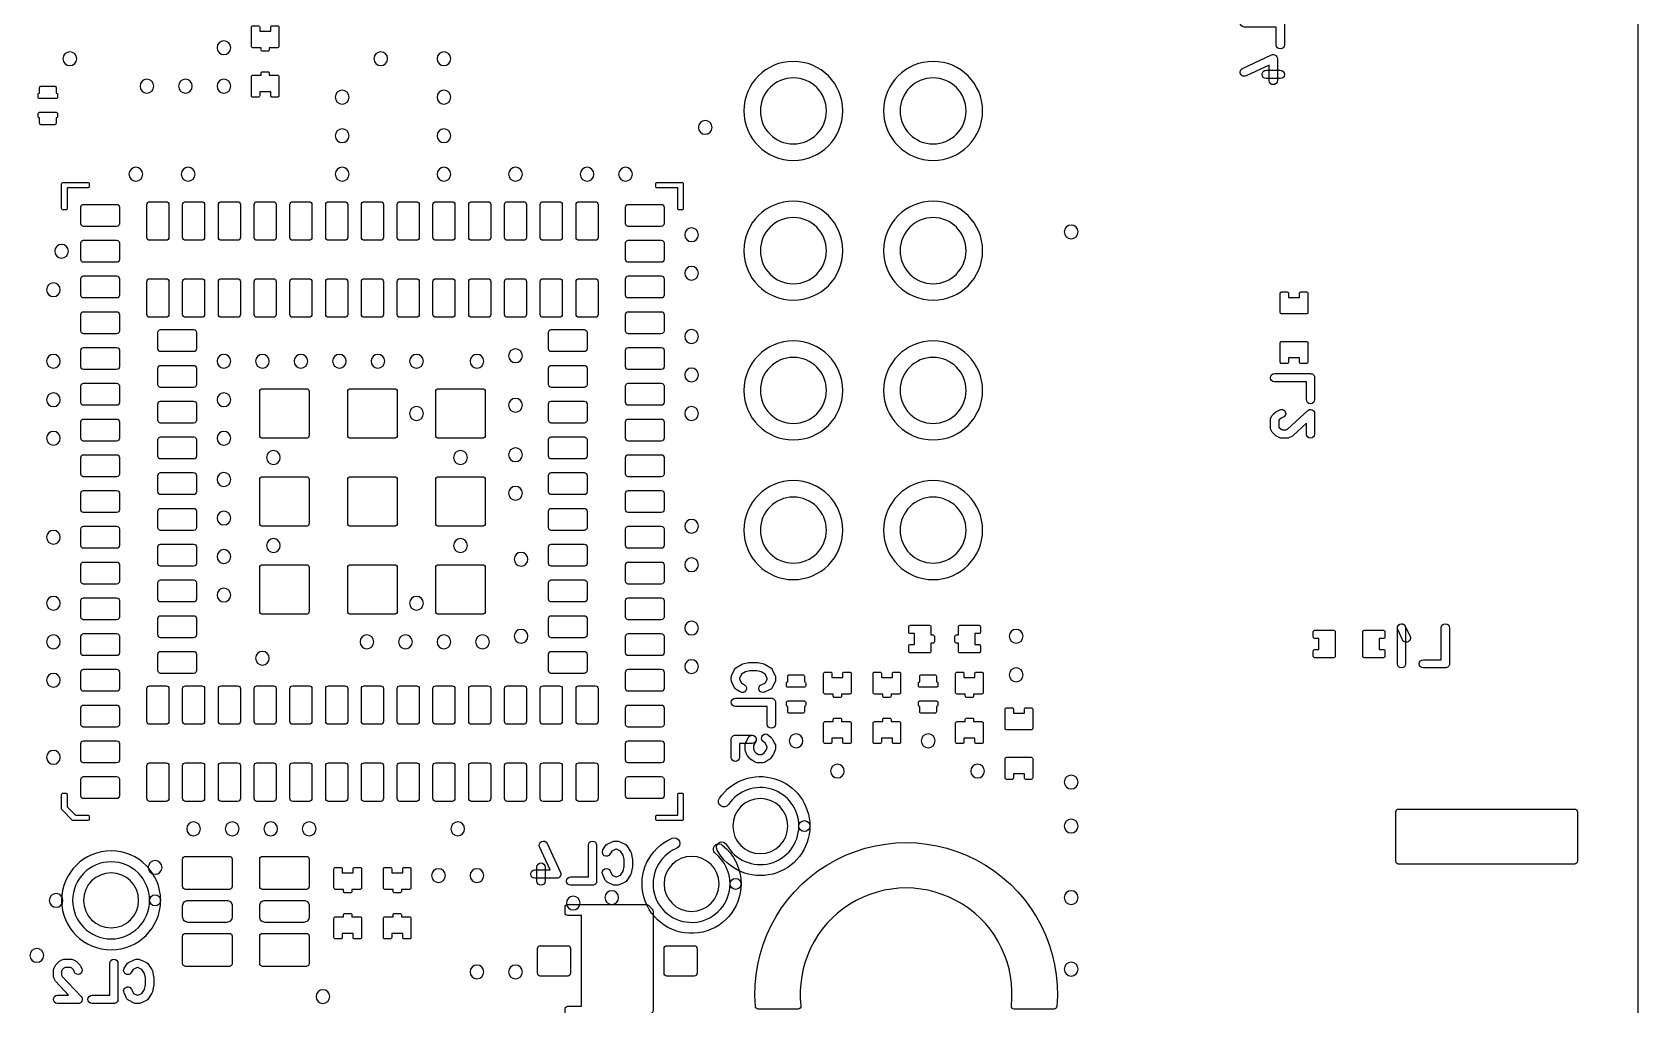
# Model space of a CAD drawing. Extents: x 0 to 45, y 0 to 50.
# Drawn here: x 15.81 to 45, y 13.6 to 31.28 of the extents above; entities that cross this region are included whole.
import ezdxf

# ---------------------------------------------------------------- set-up
doc = ezdxf.new("R2010")
doc.units = 0
for name, color, linetype in [('HOLE_1_6', 7, 'CONTINUOUS'), ('NC_Resist-B', 111, 'CONTINUOUS'), ('NC_Symbol-B', 140, 'CONTINUOUS'), ('OUTLINE', 7, 'CONTINUOUS')]:
    doc.layers.add(name, color=color, linetype=linetype)

msp = doc.modelspace()

# ---------------------------------------------------------------- linework, layer by layer
at = {"layer": 'HOLE_1_6'}
for points in [[(19.425, 31, 1), (19.175, 31, 1), (19.425, 31)], [(16.625, 30.8, 1), (16.375, 30.8, 1), (16.625, 30.8)], [(22.275, 30.8, 1), (22.025, 30.8, 1), (22.275, 30.8)], [(23.425, 30.8, 1), (23.175, 30.8, 1), (23.425, 30.8)], [(18.025, 30.3, 1), (17.775, 30.3, 1), (18.025, 30.3)], [(18.725, 30.3, 1), (18.475, 30.3, 1), (18.725, 30.3)], [(19.425, 30.3, 1), (19.175, 30.3, 1), (19.425, 30.3)], [(30.25, 29.85, 1), (29.05, 29.85, 1), (30.25, 29.85)], [(32.79, 29.85, 1), (31.59, 29.85, 1), (32.79, 29.85)], [(21.575, 30.1, 1), (21.325, 30.1, 1), (21.575, 30.1)], [(23.425, 30.1, 1), (23.175, 30.1, 1), (23.425, 30.1)], [(21.575, 29.4, 1), (21.325, 29.4, 1), (21.575, 29.4)], [(23.425, 29.4, 1), (23.175, 29.4, 1), (23.425, 29.4)], [(28.175, 29.55, 1), (27.925, 29.55, 1), (28.175, 29.55)], [(17.825, 28.7, 1), (17.575, 28.7, 1), (17.825, 28.7)], [(18.775, 28.7, 1), (18.525, 28.7, 1), (18.775, 28.7)], [(21.575, 28.7, 1), (21.325, 28.7, 1), (21.575, 28.7)], [(23.425, 28.7, 1), (23.175, 28.7, 1), (23.425, 28.7)], [(24.725, 28.7, 1), (24.475, 28.7, 1), (24.725, 28.7)], [(26.025, 28.7, 1), (25.775, 28.7, 1), (26.025, 28.7)], [(26.725, 28.7, 1), (26.475, 28.7, 1), (26.725, 28.7)], [(30.25, 27.31, 1), (29.05, 27.31, 1), (30.25, 27.31)], [(32.79, 27.31, 1), (31.59, 27.31, 1), (32.79, 27.31)], [(34.825, 27.65, 1), (34.575, 27.65, 1), (34.825, 27.65)], [(27.925, 27.6, 1), (27.675, 27.6, 1), (27.925, 27.6)], [(16.475, 27.3, 1), (16.225, 27.3, 1), (16.475, 27.3)], [(27.925, 26.9, 1), (27.675, 26.9, 1), (27.925, 26.9)], [(16.325, 26.6, 1), (16.075, 26.6, 1), (16.325, 26.6)], [(27.925, 25.75, 1), (27.675, 25.75, 1), (27.925, 25.75)], [(16.325, 25.3, 1), (16.075, 25.3, 1), (16.325, 25.3)], [(19.425, 25.3, 1), (19.175, 25.3, 1), (19.425, 25.3)], [(20.125, 25.3, 1), (19.875, 25.3, 1), (20.125, 25.3)], [(20.825, 25.3, 1), (20.575, 25.3, 1), (20.825, 25.3)], [(21.525, 25.3, 1), (21.275, 25.3, 1), (21.525, 25.3)], [(22.225, 25.3, 1), (21.975, 25.3, 1), (22.225, 25.3)], [(22.925, 25.3, 1), (22.675, 25.3, 1), (22.925, 25.3)], [(24.025, 25.3, 1), (23.775, 25.3, 1), (24.025, 25.3)], [(24.725, 25.4, 1), (24.475, 25.4, 1), (24.725, 25.4)], [(27.925, 25.05, 1), (27.675, 25.05, 1), (27.925, 25.05)], [(30.25, 24.77, 1), (29.05, 24.77, 1), (30.25, 24.77)], [(32.79, 24.77, 1), (31.59, 24.77, 1), (32.79, 24.77)], [(16.325, 24.6, 1), (16.075, 24.6, 1), (16.325, 24.6)], [(19.425, 24.6, 1), (19.175, 24.6, 1), (19.425, 24.6)], [(24.725, 24.5, 1), (24.475, 24.5, 1), (24.725, 24.5)], [(22.925, 24.35, 1), (22.675, 24.35, 1), (22.925, 24.35)], [(27.925, 24.35, 1), (27.675, 24.35, 1), (27.925, 24.35)], [(16.325, 23.9, 1), (16.075, 23.9, 1), (16.325, 23.9)], [(19.425, 23.9, 1), (19.175, 23.9, 1), (19.425, 23.9)], [(20.325, 23.55, 1), (20.075, 23.55, 1), (20.325, 23.55)], [(23.725, 23.55, 1), (23.475, 23.55, 1), (23.725, 23.55)], [(24.725, 23.6, 1), (24.475, 23.6, 1), (24.725, 23.6)], [(19.425, 23.15, 1), (19.175, 23.15, 1), (19.425, 23.15)], [(24.725, 22.9, 1), (24.475, 22.9, 1), (24.725, 22.9)], [(30.25, 22.23, 1), (29.05, 22.23, 1), (30.25, 22.23)], [(32.79, 22.23, 1), (31.59, 22.23, 1), (32.79, 22.23)], [(19.425, 22.45, 1), (19.175, 22.45, 1), (19.425, 22.45)], [(16.325, 22.1, 1), (16.075, 22.1, 1), (16.325, 22.1)], [(27.925, 22.3, 1), (27.675, 22.3, 1), (27.925, 22.3)], [(20.325, 21.95, 1), (20.075, 21.95, 1), (20.325, 21.95)], [(23.725, 21.95, 1), (23.475, 21.95, 1), (23.725, 21.95)], [(19.425, 21.75, 1), (19.175, 21.75, 1), (19.425, 21.75)], [(24.825, 21.7, 1), (24.575, 21.7, 1), (24.825, 21.7)], [(27.925, 21.6, 1), (27.675, 21.6, 1), (27.925, 21.6)], [(16.325, 20.9, 1), (16.075, 20.9, 1), (16.325, 20.9)], [(19.425, 21.05, 1), (19.175, 21.05, 1), (19.425, 21.05)], [(22.925, 20.9, 1), (22.675, 20.9, 1), (22.925, 20.9)], [(27.925, 20.45, 1), (27.675, 20.45, 1), (27.925, 20.45)], [(16.325, 20.2, 1), (16.075, 20.2, 1), (16.325, 20.2)], [(22.025, 20.2, 1), (21.775, 20.2, 1), (22.025, 20.2)], [(22.725, 20.2, 1), (22.475, 20.2, 1), (22.725, 20.2)], [(23.425, 20.2, 1), (23.175, 20.2, 1), (23.425, 20.2)], [(24.125, 20.2, 1), (23.875, 20.2, 1), (24.125, 20.2)], [(24.825, 20.3, 1), (24.575, 20.3, 1), (24.825, 20.3)], [(33.825, 20.3, 1), (33.575, 20.3, 1), (33.825, 20.3)], [(20.125, 19.9, 1), (19.875, 19.9, 1), (20.125, 19.9)], [(27.925, 19.75, 1), (27.675, 19.75, 1), (27.925, 19.75)], [(16.325, 19.5, 1), (16.075, 19.5, 1), (16.325, 19.5)], [(33.825, 19.6, 1), (33.575, 19.6, 1), (33.825, 19.6)], [(29.825, 18.4, 1), (29.575, 18.4, 1), (29.825, 18.4)], [(32.225, 18.4, 1), (31.975, 18.4, 1), (32.225, 18.4)], [(16.325, 18.1, 1), (16.075, 18.1, 1), (16.325, 18.1)], [(30.575, 17.85, 1), (30.325, 17.85, 1), (30.575, 17.85)], [(33.125, 17.85, 1), (32.875, 17.85, 1), (33.125, 17.85)], [(34.825, 17.65, 1), (34.575, 17.65, 1), (34.825, 17.65)], [(34.825, 16.85, 1), (34.575, 16.85, 1), (34.825, 16.85)], [(18.875, 16.8, 1), (18.625, 16.8, 1), (18.875, 16.8)], [(19.575, 16.8, 1), (19.325, 16.8, 1), (19.575, 16.8)], [(20.275, 16.8, 1), (20.025, 16.8, 1), (20.275, 16.8)], [(20.975, 16.8, 1), (20.725, 16.8, 1), (20.975, 16.8)], [(23.675, 16.8, 1), (23.425, 16.8, 1), (23.675, 16.8)], [(18.175, 16.1, 1), (17.925, 16.1, 1), (18.175, 16.1)], [(23.325, 15.95, 1), (23.075, 15.95, 1), (23.325, 15.95)], [(24.025, 15.95, 1), (23.775, 15.95, 1), (24.025, 15.95)], [(16.375, 15.5, 1), (16.125, 15.5, 1), (16.375, 15.5)], [(25.775, 15.45, 1), (25.525, 15.45, 1), (25.775, 15.45)], [(26.475, 15.55, 1), (26.225, 15.55, 1), (26.475, 15.55)], [(34.825, 15.55, 1), (34.575, 15.55, 1), (34.825, 15.55)], [(16.025, 14.5, 1), (15.775, 14.5, 1), (16.025, 14.5)], [(24.025, 14.2, 1), (23.775, 14.2, 1), (24.025, 14.2)], [(24.725, 14.2, 1), (24.475, 14.2, 1), (24.725, 14.2)], [(34.825, 14.25, 1), (34.575, 14.25, 1), (34.825, 14.25)], [(21.225, 13.75, 1), (20.975, 13.75, 1), (21.225, 13.75)]]:
    msp.add_lwpolyline(points, format="xyb", close=True, dxfattribs=at)
at = {"layer": 'NC_Resist-B'}
for points in [[(20.125, 31), (20.125, 30.9625, -0.414214), (20.1, 30.9375), (20, 30.9375, -0.414214), (19.975, 30.9625), (19.975, 31), (19.825, 31, -0.414214), (19.8, 31.025), (19.8, 31.375, -0.414214), (19.825, 31.4), (19.925, 31.4, -0.414214), (19.95, 31.375), (19.95, 31.3), (20.15, 31.3), (20.15, 31.375, -0.414214), (20.175, 31.4), (20.275, 31.4, -0.414214), (20.3, 31.375), (20.3, 31.025, -0.414214), (20.275, 31)], [(30.55, 29.85, 1), (28.75, 29.85, 1), (30.55, 29.85)], [(33.09, 29.85, 1), (31.29, 29.85, 1), (33.09, 29.85)], [(19.975, 30.5), (19.975, 30.5375, -0.414214), (20, 30.5625), (20.1, 30.5625, -0.414214), (20.125, 30.5375), (20.125, 30.5), (20.275, 30.5, -0.414214), (20.3, 30.475), (20.3, 30.125, -0.414214), (20.275, 30.1), (20.175, 30.1, -0.414214), (20.15, 30.125), (20.15, 30.2), (19.95, 30.2), (19.95, 30.125, -0.414214), (19.925, 30.1), (19.825, 30.1, -0.414214), (19.8, 30.125), (19.8, 30.475, -0.414214), (19.825, 30.5)], [(15.95, 30.275, -0.414214), (15.975, 30.3), (16.225, 30.3, -0.414214), (16.25, 30.275), (16.25, 30.175), (16.25, 30.175, -0.414214), (16.275, 30.15), (16.275, 30.1, -0.414214), (16.25, 30.075), (15.95, 30.075, -0.414214), (15.925, 30.1), (15.925, 30.15, -0.414214), (15.95, 30.175)], [(16.25, 29.625, -0.414214), (16.225, 29.6), (15.975, 29.6, -0.414214), (15.95, 29.625), (15.95, 29.725), (15.95, 29.725, -0.414214), (15.925, 29.75), (15.925, 29.8, -0.414214), (15.95, 29.825), (16.25, 29.825, -0.414214), (16.275, 29.8), (16.275, 29.75, -0.414214), (16.25, 29.725)], [(16.85, 28.475, -0.414214), (16.825, 28.45), (16.45, 28.45), (16.45, 28.075, -0.414214), (16.425, 28.05), (16.375, 28.05, -0.414214), (16.35, 28.075), (16.35, 28.525, -0.414214), (16.375, 28.55), (16.825, 28.55, -0.414214), (16.85, 28.525)], [(27.575, 28.05, -0.414214), (27.55, 28.075), (27.55, 28.45), (27.175, 28.45, -0.414214), (27.15, 28.475), (27.15, 28.525, -0.414214), (27.175, 28.55), (27.625, 28.55, -0.414214), (27.65, 28.525), (27.65, 28.075, -0.414214), (27.625, 28.05)], [(17.35, 28.15, -0.414214), (17.4, 28.1), (17.4, 27.8, -0.414214), (17.35, 27.75), (16.75, 27.75, -0.414214), (16.7, 27.8), (16.7, 28.1, -0.414214), (16.75, 28.15)], [(18.3, 27.55, -0.414214), (18.25, 27.5), (17.95, 27.5, -0.414214), (17.9, 27.55), (17.9, 28.15, -0.414214), (17.95, 28.2), (18.25, 28.2, -0.414214), (18.3, 28.15)], [(18.95, 27.55, -0.414214), (18.9, 27.5), (18.6, 27.5, -0.414214), (18.55, 27.55), (18.55, 28.15, -0.414214), (18.6, 28.2), (18.9, 28.2, -0.414214), (18.95, 28.15)], [(19.6, 27.55, -0.414214), (19.55, 27.5), (19.25, 27.5, -0.414214), (19.2, 27.55), (19.2, 28.15, -0.414214), (19.25, 28.2), (19.55, 28.2, -0.414214), (19.6, 28.15)], [(20.25, 27.55, -0.414214), (20.2, 27.5), (19.9, 27.5, -0.414214), (19.85, 27.55), (19.85, 28.15, -0.414214), (19.9, 28.2), (20.2, 28.2, -0.414214), (20.25, 28.15)], [(20.9, 27.55, -0.414214), (20.85, 27.5), (20.55, 27.5, -0.414214), (20.5, 27.55), (20.5, 28.15, -0.414214), (20.55, 28.2), (20.85, 28.2, -0.414214), (20.9, 28.15)], [(21.55, 27.55, -0.414214), (21.5, 27.5), (21.2, 27.5, -0.414214), (21.15, 27.55), (21.15, 28.15, -0.414214), (21.2, 28.2), (21.5, 28.2, -0.414214), (21.55, 28.15)], [(22.2, 27.55, -0.414214), (22.15, 27.5), (21.85, 27.5, -0.414214), (21.8, 27.55), (21.8, 28.15, -0.414214), (21.85, 28.2), (22.15, 28.2, -0.414214), (22.2, 28.15)], [(22.85, 27.55, -0.414214), (22.8, 27.5), (22.5, 27.5, -0.414214), (22.45, 27.55), (22.45, 28.15, -0.414214), (22.5, 28.2), (22.8, 28.2, -0.414214), (22.85, 28.15)], [(23.5, 27.55, -0.414214), (23.45, 27.5), (23.15, 27.5, -0.414214), (23.1, 27.55), (23.1, 28.15, -0.414214), (23.15, 28.2), (23.45, 28.2, -0.414214), (23.5, 28.15)], [(24.15, 27.55, -0.414214), (24.1, 27.5), (23.8, 27.5, -0.414214), (23.75, 27.55), (23.75, 28.15, -0.414214), (23.8, 28.2), (24.1, 28.2, -0.414214), (24.15, 28.15)], [(24.8, 27.55, -0.414214), (24.75, 27.5), (24.45, 27.5, -0.414214), (24.4, 27.55), (24.4, 28.15, -0.414214), (24.45, 28.2), (24.75, 28.2, -0.414214), (24.8, 28.15)], [(25.45, 27.55, -0.414214), (25.4, 27.5), (25.1, 27.5, -0.414214), (25.05, 27.55), (25.05, 28.15, -0.414214), (25.1, 28.2), (25.4, 28.2, -0.414214), (25.45, 28.15)], [(26.1, 27.55, -0.414214), (26.05, 27.5), (25.75, 27.5, -0.414214), (25.7, 27.55), (25.7, 28.15, -0.414214), (25.75, 28.2), (26.05, 28.2, -0.414214), (26.1, 28.15)], [(27.25, 28.15, -0.414214), (27.3, 28.1), (27.3, 27.8, -0.414214), (27.25, 27.75), (26.65, 27.75, -0.414214), (26.6, 27.8), (26.6, 28.1, -0.414214), (26.65, 28.15)], [(30.55, 27.31, 1), (28.75, 27.31, 1), (30.55, 27.31)], [(33.09, 27.31, 1), (31.29, 27.31, 1), (33.09, 27.31)], [(17.35, 27.5, -0.414214), (17.4, 27.45), (17.4, 27.15, -0.414214), (17.35, 27.1), (16.75, 27.1, -0.414214), (16.7, 27.15), (16.7, 27.45, -0.414214), (16.75, 27.5)], [(27.25, 27.5, -0.414214), (27.3, 27.45), (27.3, 27.15, -0.414214), (27.25, 27.1), (26.65, 27.1, -0.414214), (26.6, 27.15), (26.6, 27.45, -0.414214), (26.65, 27.5)], [(17.35, 26.85, -0.414214), (17.4, 26.8), (17.4, 26.5, -0.414214), (17.35, 26.45), (16.75, 26.45, -0.414214), (16.7, 26.5), (16.7, 26.8, -0.414214), (16.75, 26.85)], [(18.3, 26.15, -0.414214), (18.25, 26.1), (17.95, 26.1, -0.414214), (17.9, 26.15), (17.9, 26.75, -0.414214), (17.95, 26.8), (18.25, 26.8, -0.414214), (18.3, 26.75)], [(18.95, 26.15, -0.414214), (18.9, 26.1), (18.6, 26.1, -0.414214), (18.55, 26.15), (18.55, 26.75, -0.414214), (18.6, 26.8), (18.9, 26.8, -0.414214), (18.95, 26.75)], [(19.6, 26.15, -0.414214), (19.55, 26.1), (19.25, 26.1, -0.414214), (19.2, 26.15), (19.2, 26.75, -0.414214), (19.25, 26.8), (19.55, 26.8, -0.414214), (19.6, 26.75)], [(20.25, 26.15, -0.414214), (20.2, 26.1), (19.9, 26.1, -0.414214), (19.85, 26.15), (19.85, 26.75, -0.414214), (19.9, 26.8), (20.2, 26.8, -0.414214), (20.25, 26.75)], [(20.9, 26.15, -0.414214), (20.85, 26.1), (20.55, 26.1, -0.414214), (20.5, 26.15), (20.5, 26.75, -0.414214), (20.55, 26.8), (20.85, 26.8, -0.414214), (20.9, 26.75)], [(21.55, 26.15, -0.414214), (21.5, 26.1), (21.2, 26.1, -0.414214), (21.15, 26.15), (21.15, 26.75, -0.414214), (21.2, 26.8), (21.5, 26.8, -0.414214), (21.55, 26.75)], [(22.2, 26.15, -0.414214), (22.15, 26.1), (21.85, 26.1, -0.414214), (21.8, 26.15), (21.8, 26.75, -0.414214), (21.85, 26.8), (22.15, 26.8, -0.414214), (22.2, 26.75)], [(22.85, 26.15, -0.414214), (22.8, 26.1), (22.5, 26.1, -0.414214), (22.45, 26.15), (22.45, 26.75, -0.414214), (22.5, 26.8), (22.8, 26.8, -0.414214), (22.85, 26.75)], [(23.5, 26.15, -0.414214), (23.45, 26.1), (23.15, 26.1, -0.414214), (23.1, 26.15), (23.1, 26.75, -0.414214), (23.15, 26.8), (23.45, 26.8, -0.414214), (23.5, 26.75)], [(24.15, 26.15, -0.414214), (24.1, 26.1), (23.8, 26.1, -0.414214), (23.75, 26.15), (23.75, 26.75, -0.414214), (23.8, 26.8), (24.1, 26.8, -0.414214), (24.15, 26.75)], [(24.8, 26.15, -0.414214), (24.75, 26.1), (24.45, 26.1, -0.414214), (24.4, 26.15), (24.4, 26.75, -0.414214), (24.45, 26.8), (24.75, 26.8, -0.414214), (24.8, 26.75)], [(25.45, 26.15, -0.414214), (25.4, 26.1), (25.1, 26.1, -0.414214), (25.05, 26.15), (25.05, 26.75, -0.414214), (25.1, 26.8), (25.4, 26.8, -0.414214), (25.45, 26.75)], [(26.1, 26.15, -0.414214), (26.05, 26.1), (25.75, 26.1, -0.414214), (25.7, 26.15), (25.7, 26.75, -0.414214), (25.75, 26.8), (26.05, 26.8, -0.414214), (26.1, 26.75)], [(27.25, 26.85, -0.414214), (27.3, 26.8), (27.3, 26.5, -0.414214), (27.25, 26.45), (26.65, 26.45, -0.414214), (26.6, 26.5), (26.6, 26.8, -0.414214), (26.65, 26.85)], [(38.525, 26.16, -0.414214), (38.5, 26.185), (38.5, 26.535, -0.414214), (38.525, 26.56), (38.625, 26.56, -0.414214), (38.65, 26.535), (38.65, 26.46), (38.85, 26.46), (38.85, 26.535, -0.414214), (38.875, 26.56), (38.975, 26.56, -0.414214), (39, 26.535), (39, 26.185, -0.414214), (38.975, 26.16)], [(17.35, 26.2, -0.414214), (17.4, 26.15), (17.4, 25.85, -0.414214), (17.35, 25.8), (16.75, 25.8, -0.414214), (16.7, 25.85), (16.7, 26.15, -0.414214), (16.75, 26.2)], [(27.25, 26.2, -0.414214), (27.3, 26.15), (27.3, 25.85, -0.414214), (27.25, 25.8), (26.65, 25.8, -0.414214), (26.6, 25.85), (26.6, 26.15, -0.414214), (26.65, 26.2)], [(18.75, 25.875, -0.414214), (18.8, 25.825), (18.8, 25.525, -0.414214), (18.75, 25.475), (18.15, 25.475, -0.414214), (18.1, 25.525), (18.1, 25.825, -0.414214), (18.15, 25.875)], [(25.85, 25.875, -0.414214), (25.9, 25.825), (25.9, 25.525, -0.414214), (25.85, 25.475), (25.25, 25.475, -0.414214), (25.2, 25.525), (25.2, 25.825, -0.414214), (25.25, 25.875)], [(17.35, 25.55, -0.414214), (17.4, 25.5), (17.4, 25.2, -0.414214), (17.35, 25.15), (16.75, 25.15, -0.414214), (16.7, 25.2), (16.7, 25.5, -0.414214), (16.75, 25.55)], [(27.25, 25.55, -0.414214), (27.3, 25.5), (27.3, 25.2, -0.414214), (27.25, 25.15), (26.65, 25.15, -0.414214), (26.6, 25.2), (26.6, 25.5, -0.414214), (26.65, 25.55)], [(30.55, 24.77, 1), (28.75, 24.77, 1), (30.55, 24.77)], [(33.09, 24.77, 1), (31.29, 24.77, 1), (33.09, 24.77)], [(38.975, 25.66, -0.414214), (39, 25.635), (39, 25.285, -0.414214), (38.975, 25.26), (38.875, 25.26, -0.414214), (38.85, 25.285), (38.85, 25.36), (38.65, 25.36), (38.65, 25.285, -0.414214), (38.625, 25.26), (38.525, 25.26, -0.414214), (38.5, 25.285), (38.5, 25.635, -0.414214), (38.525, 25.66)], [(18.75, 25.225, -0.414214), (18.8, 25.175), (18.8, 24.875, -0.414214), (18.75, 24.825), (18.15, 24.825, -0.414214), (18.1, 24.875), (18.1, 25.175, -0.414214), (18.15, 25.225)], [(25.85, 25.225, -0.414214), (25.9, 25.175), (25.9, 24.875, -0.414214), (25.85, 24.825), (25.25, 24.825, -0.414214), (25.2, 24.875), (25.2, 25.175, -0.414214), (25.25, 25.225)], [(17.35, 24.9, -0.414214), (17.4, 24.85), (17.4, 24.55, -0.414214), (17.35, 24.5), (16.75, 24.5, -0.414214), (16.7, 24.55), (16.7, 24.85, -0.414214), (16.75, 24.9)], [(27.25, 24.9, -0.414214), (27.3, 24.85), (27.3, 24.55, -0.414214), (27.25, 24.5), (26.65, 24.5, -0.414214), (26.6, 24.55), (26.6, 24.85, -0.414214), (26.65, 24.9)], [(18.75, 24.575, -0.414214), (18.8, 24.525), (18.8, 24.225, -0.414214), (18.75, 24.175), (18.15, 24.175, -0.414214), (18.1, 24.225), (18.1, 24.525, -0.414214), (18.15, 24.575)], [(20.8, 24.8, -0.414214), (20.85, 24.75), (20.85, 23.95, -0.414214), (20.8, 23.9), (20, 23.9, -0.414214), (19.95, 23.95), (19.95, 24.75, -0.414214), (20, 24.8)], [(22.4, 24.8, -0.414214), (22.45, 24.75), (22.45, 23.95, -0.414214), (22.4, 23.9), (21.6, 23.9, -0.414214), (21.55, 23.95), (21.55, 24.75, -0.414214), (21.6, 24.8)], [(24, 24.8, -0.414214), (24.05, 24.75), (24.05, 23.95, -0.414214), (24, 23.9), (23.2, 23.9, -0.414214), (23.15, 23.95), (23.15, 24.75, -0.414214), (23.2, 24.8)], [(25.85, 24.575, -0.414214), (25.9, 24.525), (25.9, 24.225, -0.414214), (25.85, 24.175), (25.25, 24.175, -0.414214), (25.2, 24.225), (25.2, 24.525, -0.414214), (25.25, 24.575)], [(17.35, 24.25, -0.414214), (17.4, 24.2), (17.4, 23.9, -0.414214), (17.35, 23.85), (16.75, 23.85, -0.414214), (16.7, 23.9), (16.7, 24.2, -0.414214), (16.75, 24.25)], [(27.25, 24.25, -0.414214), (27.3, 24.2), (27.3, 23.9, -0.414214), (27.25, 23.85), (26.65, 23.85, -0.414214), (26.6, 23.9), (26.6, 24.2, -0.414214), (26.65, 24.25)], [(18.75, 23.925, -0.414214), (18.8, 23.875), (18.8, 23.575, -0.414214), (18.75, 23.525), (18.15, 23.525, -0.414214), (18.1, 23.575), (18.1, 23.875, -0.414214), (18.15, 23.925)], [(25.85, 23.925, -0.414214), (25.9, 23.875), (25.9, 23.575, -0.414214), (25.85, 23.525), (25.25, 23.525, -0.414214), (25.2, 23.575), (25.2, 23.875, -0.414214), (25.25, 23.925)], [(17.35, 23.6, -0.414214), (17.4, 23.55), (17.4, 23.25, -0.414214), (17.35, 23.2), (16.75, 23.2, -0.414214), (16.7, 23.25), (16.7, 23.55, -0.414214), (16.75, 23.6)], [(27.25, 23.6, -0.414214), (27.3, 23.55), (27.3, 23.25, -0.414214), (27.25, 23.2), (26.65, 23.2, -0.414214), (26.6, 23.25), (26.6, 23.55, -0.414214), (26.65, 23.6)], [(18.75, 23.275, -0.414214), (18.8, 23.225), (18.8, 22.925, -0.414214), (18.75, 22.875), (18.15, 22.875, -0.414214), (18.1, 22.925), (18.1, 23.225, -0.414214), (18.15, 23.275)], [(20.8, 23.2, -0.414214), (20.85, 23.15), (20.85, 22.35, -0.414214), (20.8, 22.3), (20, 22.3, -0.414214), (19.95, 22.35), (19.95, 23.15, -0.414214), (20, 23.2)], [(22.4, 23.2, -0.414214), (22.45, 23.15), (22.45, 22.35, -0.414214), (22.4, 22.3), (21.6, 22.3, -0.414214), (21.55, 22.35), (21.55, 23.15, -0.414214), (21.6, 23.2)], [(24, 23.2, -0.414214), (24.05, 23.15), (24.05, 22.35, -0.414214), (24, 22.3), (23.2, 22.3, -0.414214), (23.15, 22.35), (23.15, 23.15, -0.414214), (23.2, 23.2)], [(25.85, 23.275, -0.414214), (25.9, 23.225), (25.9, 22.925, -0.414214), (25.85, 22.875), (25.25, 22.875, -0.414214), (25.2, 22.925), (25.2, 23.225, -0.414214), (25.25, 23.275)], [(30.55, 22.23, 1), (28.75, 22.23, 1), (30.55, 22.23)], [(33.09, 22.23, 1), (31.29, 22.23, 1), (33.09, 22.23)], [(17.35, 22.95, -0.414214), (17.4, 22.9), (17.4, 22.6, -0.414214), (17.35, 22.55), (16.75, 22.55, -0.414214), (16.7, 22.6), (16.7, 22.9, -0.414214), (16.75, 22.95)], [(27.25, 22.95, -0.414214), (27.3, 22.9), (27.3, 22.6, -0.414214), (27.25, 22.55), (26.65, 22.55, -0.414214), (26.6, 22.6), (26.6, 22.9, -0.414214), (26.65, 22.95)], [(18.75, 22.625, -0.414214), (18.8, 22.575), (18.8, 22.275, -0.414214), (18.75, 22.225), (18.15, 22.225, -0.414214), (18.1, 22.275), (18.1, 22.575, -0.414214), (18.15, 22.625)], [(25.85, 22.625, -0.414214), (25.9, 22.575), (25.9, 22.275, -0.414214), (25.85, 22.225), (25.25, 22.225, -0.414214), (25.2, 22.275), (25.2, 22.575, -0.414214), (25.25, 22.625)], [(17.35, 22.3, -0.414214), (17.4, 22.25), (17.4, 21.95, -0.414214), (17.35, 21.9), (16.75, 21.9, -0.414214), (16.7, 21.95), (16.7, 22.25, -0.414214), (16.75, 22.3)], [(27.25, 22.3, -0.414214), (27.3, 22.25), (27.3, 21.95, -0.414214), (27.25, 21.9), (26.65, 21.9, -0.414214), (26.6, 21.95), (26.6, 22.25, -0.414214), (26.65, 22.3)], [(18.75, 21.975, -0.414214), (18.8, 21.925), (18.8, 21.625, -0.414214), (18.75, 21.575), (18.15, 21.575, -0.414214), (18.1, 21.625), (18.1, 21.925, -0.414214), (18.15, 21.975)], [(25.85, 21.975, -0.414214), (25.9, 21.925), (25.9, 21.625, -0.414214), (25.85, 21.575), (25.25, 21.575, -0.414214), (25.2, 21.625), (25.2, 21.925, -0.414214), (25.25, 21.975)], [(17.35, 21.65, -0.414214), (17.4, 21.6), (17.4, 21.3, -0.414214), (17.35, 21.25), (16.75, 21.25, -0.414214), (16.7, 21.3), (16.7, 21.6, -0.414214), (16.75, 21.65)], [(20.8, 21.6, -0.414214), (20.85, 21.55), (20.85, 20.75, -0.414214), (20.8, 20.7), (20, 20.7, -0.414214), (19.95, 20.75), (19.95, 21.55, -0.414214), (20, 21.6)], [(22.4, 21.6, -0.414214), (22.45, 21.55), (22.45, 20.75, -0.414214), (22.4, 20.7), (21.6, 20.7, -0.414214), (21.55, 20.75), (21.55, 21.55, -0.414214), (21.6, 21.6)], [(24, 21.6, -0.414214), (24.05, 21.55), (24.05, 20.75, -0.414214), (24, 20.7), (23.2, 20.7, -0.414214), (23.15, 20.75), (23.15, 21.55, -0.414214), (23.2, 21.6)], [(27.25, 21.65, -0.414214), (27.3, 21.6), (27.3, 21.3, -0.414214), (27.25, 21.25), (26.65, 21.25, -0.414214), (26.6, 21.3), (26.6, 21.6, -0.414214), (26.65, 21.65)], [(18.75, 21.325, -0.414214), (18.8, 21.275), (18.8, 20.975, -0.414214), (18.75, 20.925), (18.15, 20.925, -0.414214), (18.1, 20.975), (18.1, 21.275, -0.414214), (18.15, 21.325)], [(25.85, 21.325, -0.414214), (25.9, 21.275), (25.9, 20.975, -0.414214), (25.85, 20.925), (25.25, 20.925, -0.414214), (25.2, 20.975), (25.2, 21.275, -0.414214), (25.25, 21.325)], [(17.35, 21, -0.414214), (17.4, 20.95), (17.4, 20.65, -0.414214), (17.35, 20.6), (16.75, 20.6, -0.414214), (16.7, 20.65), (16.7, 20.95, -0.414214), (16.75, 21)], [(27.25, 21, -0.414214), (27.3, 20.95), (27.3, 20.65, -0.414214), (27.25, 20.6), (26.65, 20.6, -0.414214), (26.6, 20.65), (26.6, 20.95, -0.414214), (26.65, 21)], [(18.75, 20.675, -0.414214), (18.8, 20.625), (18.8, 20.325, -0.414214), (18.75, 20.275), (18.15, 20.275, -0.414214), (18.1, 20.325), (18.1, 20.625, -0.414214), (18.15, 20.675)], [(25.85, 20.675, -0.414214), (25.9, 20.625), (25.9, 20.325, -0.414214), (25.85, 20.275), (25.25, 20.275, -0.414214), (25.2, 20.325), (25.2, 20.625, -0.414214), (25.25, 20.675)], [(32.15, 20.325), (32.1875, 20.325, -0.414214), (32.2125, 20.3), (32.2125, 20.2, -0.414214), (32.1875, 20.175), (32.15, 20.175), (32.15, 20.025, -0.414214), (32.125, 20), (31.775, 20, -0.414214), (31.75, 20.025), (31.75, 20.125, -0.414214), (31.775, 20.15), (31.85, 20.15), (31.85, 20.35), (31.775, 20.35, -0.414214), (31.75, 20.375), (31.75, 20.475, -0.414214), (31.775, 20.5), (32.125, 20.5, -0.414214), (32.15, 20.475)], [(32.65, 20.175), (32.6125, 20.175, -0.414214), (32.5875, 20.2), (32.5875, 20.3, -0.414214), (32.6125, 20.325), (32.65, 20.325), (32.65, 20.475, -0.414214), (32.675, 20.5), (33.025, 20.5, -0.414214), (33.05, 20.475), (33.05, 20.375, -0.414214), (33.025, 20.35), (32.95, 20.35), (32.95, 20.15), (33.025, 20.15, -0.414214), (33.05, 20.125), (33.05, 20.025, -0.414214), (33.025, 20), (32.675, 20, -0.414214), (32.65, 20.025)], [(17.35, 20.35, -0.414214), (17.4, 20.3), (17.4, 20, -0.414214), (17.35, 19.95), (16.75, 19.95, -0.414214), (16.7, 20), (16.7, 20.3, -0.414214), (16.75, 20.35)], [(27.25, 20.35, -0.414214), (27.3, 20.3), (27.3, 20, -0.414214), (27.25, 19.95), (26.65, 19.95, -0.414214), (26.6, 20), (26.6, 20.3, -0.414214), (26.65, 20.35)], [(39.5, 19.935, -0.414214), (39.475, 19.91), (39.125, 19.91, -0.414214), (39.1, 19.935), (39.1, 20.035, -0.414214), (39.125, 20.06), (39.2, 20.06), (39.2, 20.26), (39.125, 20.26, -0.414214), (39.1, 20.285), (39.1, 20.385, -0.414214), (39.125, 20.41), (39.475, 20.41, -0.414214), (39.5, 20.385)], [(40, 20.385, -0.414214), (40.025, 20.41), (40.375, 20.41, -0.414214), (40.4, 20.385), (40.4, 20.285, -0.414214), (40.375, 20.26), (40.3, 20.26), (40.3, 20.06), (40.375, 20.06, -0.414214), (40.4, 20.035), (40.4, 19.935, -0.414214), (40.375, 19.91), (40.025, 19.91, -0.414214), (40, 19.935)], [(18.75, 20.025, -0.414214), (18.8, 19.975), (18.8, 19.675, -0.414214), (18.75, 19.625), (18.15, 19.625, -0.414214), (18.1, 19.675), (18.1, 19.975, -0.414214), (18.15, 20.025)], [(25.85, 20.025, -0.414214), (25.9, 19.975), (25.9, 19.675, -0.414214), (25.85, 19.625), (25.25, 19.625, -0.414214), (25.2, 19.675), (25.2, 19.975, -0.414214), (25.25, 20.025)], [(17.35, 19.7, -0.414214), (17.4, 19.65), (17.4, 19.35, -0.414214), (17.35, 19.3), (16.75, 19.3, -0.414214), (16.7, 19.35), (16.7, 19.65, -0.414214), (16.75, 19.7)], [(27.25, 19.7, -0.414214), (27.3, 19.65), (27.3, 19.35, -0.414214), (27.25, 19.3), (26.65, 19.3, -0.414214), (26.6, 19.35), (26.6, 19.65, -0.414214), (26.65, 19.7)], [(29.55, 19.575, -0.414214), (29.575, 19.6), (29.825, 19.6, -0.414214), (29.85, 19.575), (29.85, 19.475), (29.85, 19.475, -0.414214), (29.875, 19.45), (29.875, 19.4, -0.414214), (29.85, 19.375), (29.55, 19.375, -0.414214), (29.525, 19.4), (29.525, 19.45, -0.414214), (29.55, 19.475)], [(30.525, 19.25), (30.525, 19.2125, -0.414214), (30.5, 19.1875), (30.4, 19.1875, -0.414214), (30.375, 19.2125), (30.375, 19.25), (30.225, 19.25, -0.414214), (30.2, 19.275), (30.2, 19.625, -0.414214), (30.225, 19.65), (30.325, 19.65, -0.414214), (30.35, 19.625), (30.35, 19.55), (30.55, 19.55), (30.55, 19.625, -0.414214), (30.575, 19.65), (30.675, 19.65, -0.414214), (30.7, 19.625), (30.7, 19.275, -0.414214), (30.675, 19.25)], [(31.425, 19.25), (31.425, 19.2125, -0.414214), (31.4, 19.1875), (31.3, 19.1875, -0.414214), (31.275, 19.2125), (31.275, 19.25), (31.125, 19.25, -0.414214), (31.1, 19.275), (31.1, 19.625, -0.414214), (31.125, 19.65), (31.225, 19.65, -0.414214), (31.25, 19.625), (31.25, 19.55), (31.45, 19.55), (31.45, 19.625, -0.414214), (31.475, 19.65), (31.575, 19.65, -0.414214), (31.6, 19.625), (31.6, 19.275, -0.414214), (31.575, 19.25)], [(31.95, 19.575, -0.414214), (31.975, 19.6), (32.225, 19.6, -0.414214), (32.25, 19.575), (32.25, 19.475), (32.25, 19.475, -0.414214), (32.275, 19.45), (32.275, 19.4, -0.414214), (32.25, 19.375), (31.95, 19.375, -0.414214), (31.925, 19.4), (31.925, 19.45, -0.414214), (31.95, 19.475)], [(32.925, 19.25), (32.925, 19.2125, -0.414214), (32.9, 19.1875), (32.8, 19.1875, -0.414214), (32.775, 19.2125), (32.775, 19.25), (32.625, 19.25, -0.414214), (32.6, 19.275), (32.6, 19.625, -0.414214), (32.625, 19.65), (32.725, 19.65, -0.414214), (32.75, 19.625), (32.75, 19.55), (32.95, 19.55), (32.95, 19.625, -0.414214), (32.975, 19.65), (33.075, 19.65, -0.414214), (33.1, 19.625), (33.1, 19.275, -0.414214), (33.075, 19.25)], [(18.3, 18.75, -0.414214), (18.25, 18.7), (17.95, 18.7, -0.414214), (17.9, 18.75), (17.9, 19.35, -0.414214), (17.95, 19.4), (18.25, 19.4, -0.414214), (18.3, 19.35)], [(18.95, 18.75, -0.414214), (18.9, 18.7), (18.6, 18.7, -0.414214), (18.55, 18.75), (18.55, 19.35, -0.414214), (18.6, 19.4), (18.9, 19.4, -0.414214), (18.95, 19.35)], [(19.6, 18.75, -0.414214), (19.55, 18.7), (19.25, 18.7, -0.414214), (19.2, 18.75), (19.2, 19.35, -0.414214), (19.25, 19.4), (19.55, 19.4, -0.414214), (19.6, 19.35)], [(20.25, 18.75, -0.414214), (20.2, 18.7), (19.9, 18.7, -0.414214), (19.85, 18.75), (19.85, 19.35, -0.414214), (19.9, 19.4), (20.2, 19.4, -0.414214), (20.25, 19.35)], [(20.9, 18.75, -0.414214), (20.85, 18.7), (20.55, 18.7, -0.414214), (20.5, 18.75), (20.5, 19.35, -0.414214), (20.55, 19.4), (20.85, 19.4, -0.414214), (20.9, 19.35)], [(21.55, 18.75, -0.414214), (21.5, 18.7), (21.2, 18.7, -0.414214), (21.15, 18.75), (21.15, 19.35, -0.414214), (21.2, 19.4), (21.5, 19.4, -0.414214), (21.55, 19.35)], [(22.2, 18.75, -0.414214), (22.15, 18.7), (21.85, 18.7, -0.414214), (21.8, 18.75), (21.8, 19.35, -0.414214), (21.85, 19.4), (22.15, 19.4, -0.414214), (22.2, 19.35)], [(22.85, 18.75, -0.414214), (22.8, 18.7), (22.5, 18.7, -0.414214), (22.45, 18.75), (22.45, 19.35, -0.414214), (22.5, 19.4), (22.8, 19.4, -0.414214), (22.85, 19.35)], [(23.5, 18.75, -0.414214), (23.45, 18.7), (23.15, 18.7, -0.414214), (23.1, 18.75), (23.1, 19.35, -0.414214), (23.15, 19.4), (23.45, 19.4, -0.414214), (23.5, 19.35)], [(24.15, 18.75, -0.414214), (24.1, 18.7), (23.8, 18.7, -0.414214), (23.75, 18.75), (23.75, 19.35, -0.414214), (23.8, 19.4), (24.1, 19.4, -0.414214), (24.15, 19.35)], [(24.8, 18.75, -0.414214), (24.75, 18.7), (24.45, 18.7, -0.414214), (24.4, 18.75), (24.4, 19.35, -0.414214), (24.45, 19.4), (24.75, 19.4, -0.414214), (24.8, 19.35)], [(25.45, 18.75, -0.414214), (25.4, 18.7), (25.1, 18.7, -0.414214), (25.05, 18.75), (25.05, 19.35, -0.414214), (25.1, 19.4), (25.4, 19.4, -0.414214), (25.45, 19.35)], [(26.1, 18.75, -0.414214), (26.05, 18.7), (25.75, 18.7, -0.414214), (25.7, 18.75), (25.7, 19.35, -0.414214), (25.75, 19.4), (26.05, 19.4, -0.414214), (26.1, 19.35)], [(17.35, 19.05, -0.414214), (17.4, 19), (17.4, 18.7, -0.414214), (17.35, 18.65), (16.75, 18.65, -0.414214), (16.7, 18.7), (16.7, 19, -0.414214), (16.75, 19.05)], [(27.25, 19.05, -0.414214), (27.3, 19), (27.3, 18.7, -0.414214), (27.25, 18.65), (26.65, 18.65, -0.414214), (26.6, 18.7), (26.6, 19, -0.414214), (26.65, 19.05)], [(29.85, 18.925, -0.414214), (29.825, 18.9), (29.575, 18.9, -0.414214), (29.55, 18.925), (29.55, 19.025), (29.55, 19.025, -0.414214), (29.525, 19.05), (29.525, 19.1, -0.414214), (29.55, 19.125), (29.85, 19.125, -0.414214), (29.875, 19.1), (29.875, 19.05, -0.414214), (29.85, 19.025)], [(32.25, 18.925, -0.414214), (32.225, 18.9), (31.975, 18.9, -0.414214), (31.95, 18.925), (31.95, 19.025), (31.95, 19.025, -0.414214), (31.925, 19.05), (31.925, 19.1, -0.414214), (31.95, 19.125), (32.25, 19.125, -0.414214), (32.275, 19.1), (32.275, 19.05, -0.414214), (32.25, 19.025)], [(33.525, 18.6, -0.414214), (33.5, 18.625), (33.5, 18.975, -0.414214), (33.525, 19), (33.625, 19, -0.414214), (33.65, 18.975), (33.65, 18.9), (33.85, 18.9), (33.85, 18.975, -0.414214), (33.875, 19), (33.975, 19, -0.414214), (34, 18.975), (34, 18.625, -0.414214), (33.975, 18.6)], [(30.375, 18.75), (30.375, 18.7875, -0.414214), (30.4, 18.8125), (30.5, 18.8125, -0.414214), (30.525, 18.7875), (30.525, 18.75), (30.675, 18.75, -0.414214), (30.7, 18.725), (30.7, 18.375, -0.414214), (30.675, 18.35), (30.575, 18.35, -0.414214), (30.55, 18.375), (30.55, 18.45), (30.35, 18.45), (30.35, 18.375, -0.414214), (30.325, 18.35), (30.225, 18.35, -0.414214), (30.2, 18.375), (30.2, 18.725, -0.414214), (30.225, 18.75)], [(31.275, 18.75), (31.275, 18.7875, -0.414214), (31.3, 18.8125), (31.4, 18.8125, -0.414214), (31.425, 18.7875), (31.425, 18.75), (31.575, 18.75, -0.414214), (31.6, 18.725), (31.6, 18.375, -0.414214), (31.575, 18.35), (31.475, 18.35, -0.414214), (31.45, 18.375), (31.45, 18.45), (31.25, 18.45), (31.25, 18.375, -0.414214), (31.225, 18.35), (31.125, 18.35, -0.414214), (31.1, 18.375), (31.1, 18.725, -0.414214), (31.125, 18.75)], [(32.775, 18.75), (32.775, 18.7875, -0.414214), (32.8, 18.8125), (32.9, 18.8125, -0.414214), (32.925, 18.7875), (32.925, 18.75), (33.075, 18.75, -0.414214), (33.1, 18.725), (33.1, 18.375, -0.414214), (33.075, 18.35), (32.975, 18.35, -0.414214), (32.95, 18.375), (32.95, 18.45), (32.75, 18.45), (32.75, 18.375, -0.414214), (32.725, 18.35), (32.625, 18.35, -0.414214), (32.6, 18.375), (32.6, 18.725, -0.414214), (32.625, 18.75)], [(17.35, 18.4, -0.414214), (17.4, 18.35), (17.4, 18.05, -0.414214), (17.35, 18), (16.75, 18, -0.414214), (16.7, 18.05), (16.7, 18.35, -0.414214), (16.75, 18.4)], [(27.25, 18.4, -0.414214), (27.3, 18.35), (27.3, 18.05, -0.414214), (27.25, 18), (26.65, 18, -0.414214), (26.6, 18.05), (26.6, 18.35, -0.414214), (26.65, 18.4)], [(33.975, 18.1, -0.414214), (34, 18.075), (34, 17.725, -0.414214), (33.975, 17.7), (33.875, 17.7, -0.414214), (33.85, 17.725), (33.85, 17.8), (33.65, 17.8), (33.65, 17.725, -0.414214), (33.625, 17.7), (33.525, 17.7, -0.414214), (33.5, 17.725), (33.5, 18.075, -0.414214), (33.525, 18.1)], [(18.3, 17.35, -0.414214), (18.25, 17.3), (17.95, 17.3, -0.414214), (17.9, 17.35), (17.9, 17.95, -0.414214), (17.95, 18), (18.25, 18, -0.414214), (18.3, 17.95)], [(18.95, 17.35, -0.414214), (18.9, 17.3), (18.6, 17.3, -0.414214), (18.55, 17.35), (18.55, 17.95, -0.414214), (18.6, 18), (18.9, 18, -0.414214), (18.95, 17.95)], [(19.6, 17.35, -0.414214), (19.55, 17.3), (19.25, 17.3, -0.414214), (19.2, 17.35), (19.2, 17.95, -0.414214), (19.25, 18), (19.55, 18, -0.414214), (19.6, 17.95)], [(20.25, 17.35, -0.414214), (20.2, 17.3), (19.9, 17.3, -0.414214), (19.85, 17.35), (19.85, 17.95, -0.414214), (19.9, 18), (20.2, 18, -0.414214), (20.25, 17.95)], [(20.9, 17.35, -0.414214), (20.85, 17.3), (20.55, 17.3, -0.414214), (20.5, 17.35), (20.5, 17.95, -0.414214), (20.55, 18), (20.85, 18, -0.414214), (20.9, 17.95)], [(21.55, 17.35, -0.414214), (21.5, 17.3), (21.2, 17.3, -0.414214), (21.15, 17.35), (21.15, 17.95, -0.414214), (21.2, 18), (21.5, 18, -0.414214), (21.55, 17.95)], [(22.2, 17.35, -0.414214), (22.15, 17.3), (21.85, 17.3, -0.414214), (21.8, 17.35), (21.8, 17.95, -0.414214), (21.85, 18), (22.15, 18, -0.414214), (22.2, 17.95)], [(22.85, 17.35, -0.414214), (22.8, 17.3), (22.5, 17.3, -0.414214), (22.45, 17.35), (22.45, 17.95, -0.414214), (22.5, 18), (22.8, 18, -0.414214), (22.85, 17.95)], [(23.5, 17.35, -0.414214), (23.45, 17.3), (23.15, 17.3, -0.414214), (23.1, 17.35), (23.1, 17.95, -0.414214), (23.15, 18), (23.45, 18, -0.414214), (23.5, 17.95)], [(24.15, 17.35, -0.414214), (24.1, 17.3), (23.8, 17.3, -0.414214), (23.75, 17.35), (23.75, 17.95, -0.414214), (23.8, 18), (24.1, 18, -0.414214), (24.15, 17.95)], [(24.8, 17.35, -0.414214), (24.75, 17.3), (24.45, 17.3, -0.414214), (24.4, 17.35), (24.4, 17.95, -0.414214), (24.45, 18), (24.75, 18, -0.414214), (24.8, 17.95)], [(25.45, 17.35, -0.414214), (25.4, 17.3), (25.1, 17.3, -0.414214), (25.05, 17.35), (25.05, 17.95, -0.414214), (25.1, 18), (25.4, 18, -0.414214), (25.45, 17.95)], [(26.1, 17.35, -0.414214), (26.05, 17.3), (25.75, 17.3, -0.414214), (25.7, 17.35), (25.7, 17.95, -0.414214), (25.75, 18), (26.05, 18, -0.414214), (26.1, 17.95)], [(17.35, 17.75, -0.414214), (17.4, 17.7), (17.4, 17.4, -0.414214), (17.35, 17.35), (16.75, 17.35, -0.414214), (16.7, 17.4), (16.7, 17.7, -0.414214), (16.75, 17.75)], [(27.25, 17.75, -0.414214), (27.3, 17.7), (27.3, 17.4, -0.414214), (27.25, 17.35), (26.65, 17.35, -0.414214), (26.6, 17.4), (26.6, 17.7, -0.414214), (26.65, 17.75)], [(16.35, 17.425, -0.414214), (16.375, 17.45), (16.425, 17.45, -0.414214), (16.45, 17.425), (16.45, 17.2), (16.6, 17.05), (16.825, 17.05, -0.414214), (16.85, 17.025), (16.85, 16.975, -0.414214), (16.825, 16.95), (16.56036, 16.95, -0.198927), (16.54268, 16.95732), (16.35732, 17.14268, -0.198927), (16.35, 17.16036)], [(27.15, 17.025, -0.414214), (27.175, 17.05), (27.55, 17.05), (27.55, 17.425, -0.414214), (27.575, 17.45), (27.625, 17.45, -0.414214), (27.65, 17.425), (27.65, 16.975, -0.414214), (27.625, 16.95), (27.175, 16.95, -0.414214), (27.15, 16.975)], [(29.55, 16.85, 1), (28.55, 16.85, 1), (29.55, 16.85)], [(40.65, 16.16, -0.414214), (40.6, 16.21), (40.6, 17.11, -0.414214), (40.65, 17.16), (43.85, 17.16, -0.414214), (43.9, 17.11), (43.9, 16.21, -0.414214), (43.85, 16.16)], [(18.6, 15.7, -0.414214), (18.55, 15.75), (18.55, 16.25, -0.414214), (18.6, 16.3), (19.4, 16.3, -0.414214), (19.45, 16.25), (19.45, 15.75, -0.414214), (19.4, 15.7)], [(20, 15.7, -0.414214), (19.95, 15.75), (19.95, 16.25, -0.414214), (20, 16.3), (20.8, 16.3, -0.414214), (20.85, 16.25), (20.85, 15.75, -0.414214), (20.8, 15.7)], [(21.625, 15.7), (21.625, 15.6625, -0.414214), (21.6, 15.6375), (21.5, 15.6375, -0.414214), (21.475, 15.6625), (21.475, 15.7), (21.325, 15.7, -0.414214), (21.3, 15.725), (21.3, 16.075, -0.414214), (21.325, 16.1), (21.425, 16.1, -0.414214), (21.45, 16.075), (21.45, 16), (21.65, 16), (21.65, 16.075, -0.414214), (21.675, 16.1), (21.775, 16.1, -0.414214), (21.8, 16.075), (21.8, 15.725, -0.414214), (21.775, 15.7)], [(22.525, 15.7), (22.525, 15.6625, -0.414214), (22.5, 15.6375), (22.4, 15.6375, -0.414214), (22.375, 15.6625), (22.375, 15.7), (22.225, 15.7, -0.414214), (22.2, 15.725), (22.2, 16.075, -0.414214), (22.225, 16.1), (22.325, 16.1, -0.414214), (22.35, 16.075), (22.35, 16), (22.55, 16), (22.55, 16.075, -0.414214), (22.575, 16.1), (22.675, 16.1, -0.414214), (22.7, 16.075), (22.7, 15.725, -0.414214), (22.675, 15.7)], [(28.3, 15.8, 1), (27.3, 15.8, 1), (28.3, 15.8)], [(17.75, 15.5, 1), (16.75, 15.5, 1), (17.75, 15.5)], [(21.475, 15.2), (21.475, 15.2375, -0.414214), (21.5, 15.2625), (21.6, 15.2625, -0.414214), (21.625, 15.2375), (21.625, 15.2), (21.775, 15.2, -0.414214), (21.8, 15.175), (21.8, 14.825, -0.414214), (21.775, 14.8), (21.675, 14.8, -0.414214), (21.65, 14.825), (21.65, 14.9), (21.45, 14.9), (21.45, 14.825, -0.414214), (21.425, 14.8), (21.325, 14.8, -0.414214), (21.3, 14.825), (21.3, 15.175, -0.414214), (21.325, 15.2)], [(22.375, 15.2), (22.375, 15.2375, -0.414214), (22.4, 15.2625), (22.5, 15.2625, -0.414214), (22.525, 15.2375), (22.525, 15.2), (22.675, 15.2, -0.414214), (22.7, 15.175), (22.7, 14.825, -0.414214), (22.675, 14.8), (22.575, 14.8, -0.414214), (22.55, 14.825), (22.55, 14.9), (22.35, 14.9), (22.35, 14.825, -0.414214), (22.325, 14.8), (22.225, 14.8, -0.414214), (22.2, 14.825), (22.2, 15.175, -0.414214), (22.225, 15.2)], [(18.6, 14.3, -0.414214), (18.55, 14.35), (18.55, 14.85, -0.414214), (18.6, 14.9), (19.4, 14.9, -0.414214), (19.45, 14.85), (19.45, 14.35, -0.414214), (19.4, 14.3)], [(20, 14.3, -0.414214), (19.95, 14.35), (19.95, 14.85, -0.414214), (20, 14.9), (20.8, 14.9, -0.414214), (20.85, 14.85), (20.85, 14.35, -0.414214), (20.8, 14.3)], [(25.55, 14.675, -0.414214), (25.6, 14.625), (25.6, 14.175, -0.414214), (25.55, 14.125), (25.05, 14.125, -0.414214), (25, 14.175), (25, 14.625, -0.414214), (25.05, 14.675)], [(27.85, 14.675, -0.414214), (27.9, 14.625), (27.9, 14.175, -0.414214), (27.85, 14.125), (27.35, 14.125, -0.414214), (27.3, 14.175), (27.3, 14.625, -0.414214), (27.35, 14.675)]]:
    msp.add_lwpolyline(points, format="xyb", close=True, dxfattribs=at)
at = {"layer": 'NC_Symbol-B'}
for points in [[(37.84623, 31.375, -1), (37.84623, 31.525), (38.5, 31.525, -0.414214), (38.575, 31.45), (38.575, 31.0526, -1), (38.425, 31.0526), (38.425, 31.375)], [(37.87792, 30.48658, -1), (37.81454, 30.62252), (38.34095, 30.86797, -0.548562), (38.44764, 30.8), (38.44764, 30.4026, -1), (38.29764, 30.4026), (38.29764, 30.68228)], [(38.24528, 30.43864, -1), (38.24528, 30.58864), (38.5, 30.58864, -1), (38.5, 30.43864)], [(38.39623, 24.925, -1), (38.39623, 25.075), (39.05, 25.075, -0.414214), (39.125, 25), (39.125, 24.6026, -1), (38.975, 24.6026), (38.975, 24.925)], [(38.49229, 24.41816, -1), (38.55487, 24.28184), (38.51465, 24.26338), (38.4816, 24.23304), (38.47123, 24.21402), (38.47123, 24.11196), (38.4816, 24.09293), (38.51465, 24.06259), (38.53997, 24.05097), (38.60908, 24.05097), (38.63402, 24.06241), (38.99867, 24.40468, -0.656791), (39.125, 24.35), (39.125, 23.97597, -1), (38.975, 23.97597), (38.975, 24.17674), (38.72775, 23.94467, -0.081082), (38.7077, 23.93118), (38.65675, 23.9078, -0.107967), (38.62547, 23.90097), (38.52358, 23.90097, -0.108008), (38.49229, 23.90781), (38.44135, 23.93119, -0.078189), (38.42193, 23.94409), (38.37099, 23.99084, -0.082555), (38.35584, 24.01022), (38.33037, 24.05698, -0.125359), (38.32123, 24.09286), (38.32123, 24.23312, -0.125359), (38.33037, 24.269), (38.35584, 24.31575, -0.082555), (38.37099, 24.33513), (38.42193, 24.38188, -0.078189), (38.44135, 24.39478)], [(40.85946, 20.29884, -1), (40.72366, 20.23512), (40.636, 20.42191, -1), (40.7718, 20.48563)], [(40.6289, 20.45377, -1), (40.7789, 20.45377), (40.7789, 19.8, -1), (40.6289, 19.8)], [(41.425, 20.45377, -1), (41.575, 20.45377), (41.575, 19.8, -0.414214), (41.5, 19.725), (41.1026, 19.725, -1), (41.1026, 19.875), (41.425, 19.875)], [(28.76272, 19.41658, -1), (28.68444, 19.28862), (28.60803, 19.33537, -0.143672), (28.57967, 19.36666), (28.52873, 19.47186, -0.113231), (28.52123, 19.50455), (28.52123, 19.5513, -0.107934), (28.52806, 19.58257), (28.579, 19.69361, -0.145481), (28.60715, 19.72577), (28.70904, 19.79005, -0.084504), (28.73228, 19.79972), (28.83416, 19.8231, -0.05647), (28.85094, 19.825), (28.99528, 19.825, -0.056437), (29.01205, 19.8231), (29.11394, 19.79972, -0.084536), (29.13719, 19.79005), (29.23908, 19.72577, -0.145481), (29.26723, 19.69361), (29.31817, 19.58257, -0.107934), (29.325, 19.5513), (29.325, 19.50455, -0.113231), (29.3175, 19.47186), (29.26656, 19.36666, -0.174132), (29.23034, 19.33118), (29.12845, 19.28443, -1), (29.06589, 19.42077), (29.1433, 19.45628), (29.175, 19.52175), (29.175, 19.53492), (29.14019, 19.6108), (29.06795, 19.65638), (28.98679, 19.675), (28.85944, 19.675), (28.77828, 19.65638), (28.70604, 19.6108), (28.67123, 19.53492), (28.67123, 19.52175), (28.70508, 19.45184)], [(28.59623, 19.025, -1), (28.59623, 19.175), (29.25, 19.175, -0.414214), (29.325, 19.1), (29.325, 18.7026, -1), (29.175, 18.7026), (29.175, 19.025)], [(28.67123, 18.09935, -1), (28.52123, 18.09935), (28.52123, 18.42662, -0.414214), (28.59623, 18.50162), (28.90189, 18.50162, -1), (28.90189, 18.35162), (28.67123, 18.35162)], [(28.83603, 18.46251, -1), (28.96775, 18.39073), (28.92594, 18.31401), (28.92594, 18.25281), (28.94187, 18.20897), (28.96718, 18.1811), (29.01641, 18.15097), (29.07604, 18.15097), (29.12169, 18.1789), (29.15764, 18.22839), (29.175, 18.27619), (29.175, 18.29064), (29.13916, 18.35642), (29.0974, 18.39474, -1), (29.19882, 18.50526), (29.24977, 18.45851, -0.082555), (29.26492, 18.43913), (29.31586, 18.34562, -0.125359), (29.325, 18.30974), (29.325, 18.26299, -0.087308), (29.32049, 18.23739), (29.29502, 18.16726, -0.070084), (29.28521, 18.14878), (29.23426, 18.07865, -0.098655), (29.21273, 18.05876), (29.13632, 18.012, -0.138169), (29.09717, 18.00097), (28.99528, 18.00097, -0.138169), (28.95613, 18.012), (28.87972, 18.05876, -0.07122), (28.86334, 18.07231), (28.82089, 18.11906, -0.097489), (28.80593, 18.14387), (28.78045, 18.214, -0.087342), (28.77594, 18.23961), (28.77594, 18.33312, -0.125393), (28.78508, 18.36901)], [(29.95, 16.85, -1), (29.75, 16.85), (29.75, 16.85, 0.738967), (28.47068, 17.24292), (28.47068, 17.24292, -1), (28.30515, 17.35518), (28.30515, 17.35518, -0.73898), (29.95, 16.85)], [(28.26243, 16.41442, -0.994403), (28.43744, 16.51122), (28.43744, 16.51122, 0.774669), (29.75, 16.85), (29.75, 16.85, -1), (29.95, 16.85), (29.95, 16.85, -0.774659), (28.26243, 16.41442)], [(27.4484, 16.62848, -1), (27.52654, 16.44437), (27.52654, 16.44437, 1.861189), (28.5, 15.8), (28.5, 15.8, -1), (28.7, 15.8), (28.7, 15.8, -1.861167), (27.4484, 16.62848)], [(18.15, 15.5, -1), (17.95, 15.5), (17.95, 15.5, 1), (16.55, 15.5, 1), (17.95, 15.5), (17.95, 15.5, -1), (18.15, 15.5), (18.15, 15.5, 1), (16.35, 15.5, 1), (18.15, 15.5)], [(25.03658, 16.47208, -1), (25.17252, 16.53546), (25.41797, 16.00905, -0.548562), (25.35, 15.90236), (24.9526, 15.90236, -1), (24.9526, 16.05236), (25.23228, 16.05236)], [(25.925, 16.50377, -1), (26.075, 16.50377), (26.075, 15.85, -0.414214), (26, 15.775), (25.6026, 15.775, -1), (25.6026, 15.925), (25.925, 15.925)], [(26.31658, 16.33728, -1), (26.18862, 16.41556), (26.23537, 16.49197, -0.143672), (26.26666, 16.52033), (26.37186, 16.57127, -0.113231), (26.40455, 16.57877), (26.4513, 16.57877, -0.107934), (26.48257, 16.57194), (26.59361, 16.521, -0.145481), (26.62577, 16.49285), (26.69005, 16.39096, -0.084504), (26.69972, 16.36772), (26.7231, 16.26584, -0.05647), (26.725, 16.24906), (26.725, 16.10472, -0.056437), (26.7231, 16.08795), (26.69972, 15.98606, -0.084536), (26.69005, 15.96281), (26.62577, 15.86092, -0.145481), (26.59361, 15.83277), (26.48257, 15.78183, -0.107934), (26.4513, 15.775), (26.40455, 15.775, -0.113231), (26.37186, 15.7825), (26.26666, 15.83344, -0.174132), (26.23118, 15.86966), (26.18443, 15.97155, -1), (26.32077, 16.03411), (26.35628, 15.9567), (26.42175, 15.925), (26.43492, 15.925), (26.5108, 15.95981), (26.55638, 16.03205), (26.575, 16.11321), (26.575, 16.24056), (26.55638, 16.32172), (26.5108, 16.39396), (26.43492, 16.42877), (26.42175, 16.42877), (26.35184, 16.39492)], [(28.7, 15.8, -1), (28.5, 15.8), (28.5, 15.8, 0.229536), (28.23375, 16.34942), (28.23375, 16.34942, -1), (28.35767, 16.5064), (28.35767, 16.5064, -0.229538), (28.7, 15.8)], [(29.00932, 13.52495, -0.389931), (28.9595, 13.57078), (28.9595, 13.57078, -1.087138), (34.44028, 13.57078), (34.44028, 13.57078, -0.389931), (34.39046, 13.52495), (33.66201, 13.52495, -0.448122), (33.61233, 13.58065), (33.61233, 13.58065, 1.121262), (29.78745, 13.58065), (29.78745, 13.58065, -0.448122), (29.73777, 13.52495)], [(24.98864, 16.10472, -1), (25.13864, 16.10472), (25.13864, 15.85, -1), (24.98864, 15.85)], [(19.45, 15.2, -0.414214), (19.35, 15.1), (18.65, 15.1, -0.414214), (18.55, 15.2), (18.55, 15.4, -0.414214), (18.65, 15.5), (19.35, 15.5, -0.414214), (19.45, 15.4)], [(20.85, 15.2, -0.414214), (20.75, 15.1), (20.05, 15.1, -0.414214), (19.95, 15.2), (19.95, 15.4, -0.414214), (20.05, 15.5), (20.75, 15.5, -0.414214), (20.85, 15.4)], [(25.8, 13.575), (25.8, 15.225), (25.55, 15.225, -0.414214), (25.5, 15.275), (25.5, 15.375, -0.414214), (25.55, 15.425), (26.97929, 15.425, -0.198875), (27.01464, 15.41036), (27.08536, 15.33964, -0.198875), (27.1, 15.30429), (27.1, 13.49571, -0.198875), (27.08536, 13.46036), (27.01464, 13.38964, -0.198875), (26.97929, 13.375), (25.55, 13.375, -0.414214), (25.5, 13.425), (25.5, 13.525, -0.414214), (25.55, 13.575)], [(16.71816, 14.25771, -1), (16.58184, 14.19513), (16.56338, 14.23535), (16.53304, 14.2684), (16.51402, 14.27877), (16.41196, 14.27877), (16.39293, 14.2684), (16.36259, 14.23535), (16.35097, 14.21003), (16.35097, 14.14092), (16.36241, 14.11598), (16.70468, 13.75133, -0.656791), (16.65, 13.625), (16.27597, 13.625, -1), (16.27597, 13.775), (16.47674, 13.775), (16.24467, 14.02225, -0.081082), (16.23118, 14.0423), (16.2078, 14.09325, -0.107967), (16.20097, 14.12453), (16.20097, 14.22642, -0.108008), (16.20781, 14.25771), (16.23119, 14.30865, -0.078189), (16.24409, 14.32807), (16.29084, 14.37901, -0.082555), (16.31022, 14.39416), (16.35698, 14.41963, -0.125359), (16.39286, 14.42877), (16.53312, 14.42877, -0.125359), (16.569, 14.41963), (16.61575, 14.39416, -0.082555), (16.63513, 14.37901), (16.68188, 14.32807, -0.078189), (16.69478, 14.30865)], [(17.225, 14.35377, -1), (17.375, 14.35377), (17.375, 13.7, -0.414214), (17.3, 13.625), (16.9026, 13.625, -1), (16.9026, 13.775), (17.225, 13.775)], [(17.61658, 14.18728, -1), (17.48862, 14.26556), (17.53537, 14.34197, -0.143672), (17.56666, 14.37033), (17.67186, 14.42127, -0.113231), (17.70455, 14.42877), (17.7513, 14.42877, -0.107934), (17.78257, 14.42194), (17.89361, 14.371, -0.145481), (17.92577, 14.34285), (17.99005, 14.24096, -0.084504), (17.99972, 14.21772), (18.0231, 14.11584, -0.05647), (18.025, 14.09906), (18.025, 13.95472, -0.056437), (18.0231, 13.93795), (17.99972, 13.83606, -0.084536), (17.99005, 13.81281), (17.92577, 13.71092, -0.145481), (17.89361, 13.68277), (17.78257, 13.63183, -0.107934), (17.7513, 13.625), (17.70455, 13.625, -0.113231), (17.67186, 13.6325), (17.56666, 13.68344, -0.174132), (17.53118, 13.71966), (17.48443, 13.82155, -1), (17.62077, 13.88411), (17.65628, 13.8067), (17.72175, 13.775), (17.73492, 13.775), (17.8108, 13.80981), (17.85638, 13.88205), (17.875, 13.96321), (17.875, 14.09056), (17.85638, 14.17172), (17.8108, 14.24396), (17.73492, 14.27877), (17.72175, 14.27877), (17.65184, 14.24492)]]:
    msp.add_lwpolyline(points, format="xyb", close=True, dxfattribs=at)
at = {"layer": 'OUTLINE'}
msp.add_lwpolyline([(0, 49, -0.414214), (1, 50), (44, 50, -0.414214), (45, 49), (45, 48.28301, 0.267948), (44.75, 47.85), (44.75, 42.85, 0.267948), (45, 42.41699), (45, 1, -0.414214), (44, 0), (1, 0, -0.414214), (0, 1)], format="xyb", close=True, dxfattribs=at)

doc.saveas('drawing.dxf')
